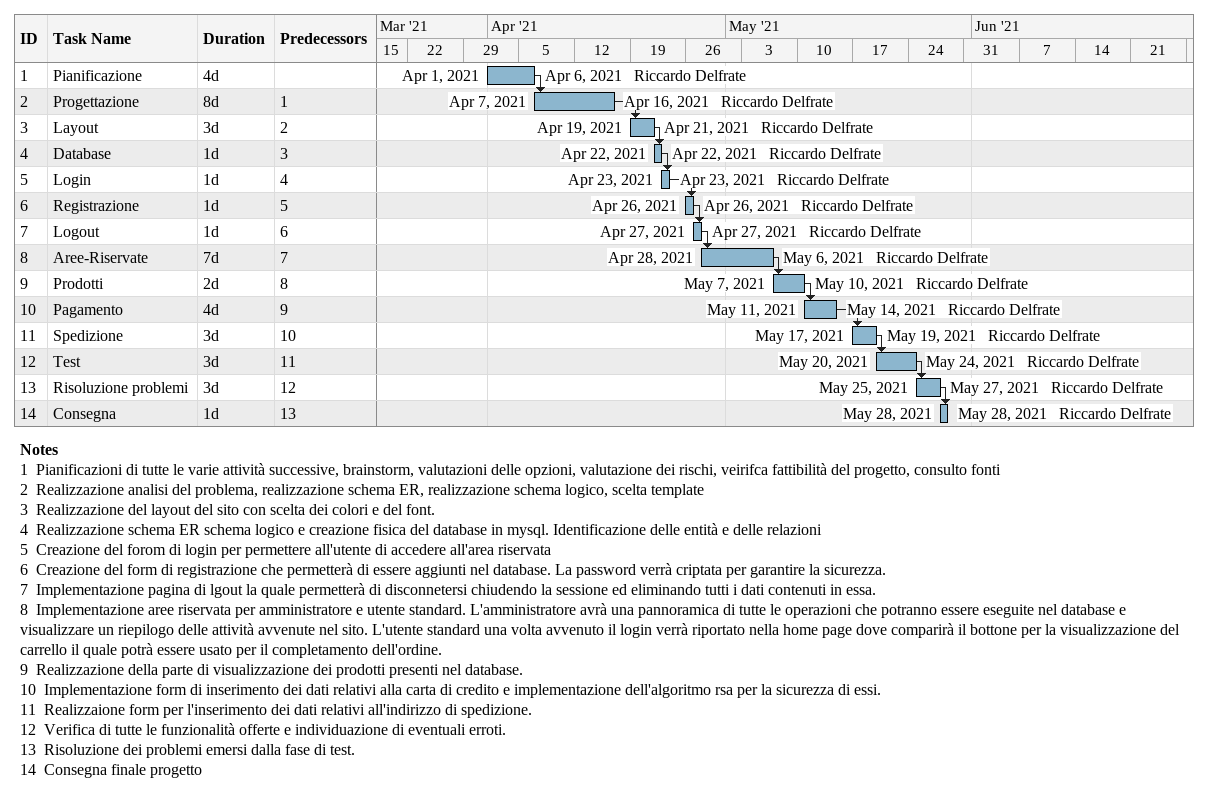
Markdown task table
| ID | Task | Duration | Start | Finish | Predecessors | Resources |
|---|---|---|---|---|---|---|
| 1 | Pianificazione | 4d | 2021-04-01 | 2021-04-06 |  | Riccardo Delfrate |
| 2 | Progettazione | 8d | 2021-04-07 | 2021-04-16 | 1 | Riccardo Delfrate |
| 3 | Layout | 3d | 2021-04-19 | 2021-04-21 | 2 | Riccardo Delfrate |
| 4 | Database | 1d | 2021-04-22 | 2021-04-22 | 3 | Riccardo Delfrate |
| 5 | Login | 1d | 2021-04-23 | 2021-04-23 | 4 | Riccardo Delfrate |
| 6 | Registrazione | 1d | 2021-04-26 | 2021-04-26 | 5 | Riccardo Delfrate |
| 7 | Logout | 1d | 2021-04-27 | 2021-04-27 | 6 | Riccardo Delfrate |
| 8 | Aree-Riservate | 7d | 2021-04-28 | 2021-05-06 | 7 | Riccardo Delfrate |
| 9 | Prodotti | 2d | 2021-05-07 | 2021-05-10 | 8 | Riccardo Delfrate |
| 10 | Pagamento | 4d | 2021-05-11 | 2021-05-14 | 9 | Riccardo Delfrate |
| 11 | Spedizione | 3d | 2021-05-17 | 2021-05-19 | 10 | Riccardo Delfrate |
| 12 | Test | 3d | 2021-05-20 | 2021-05-24 | 11 | Riccardo Delfrate |
| 13 | Risoluzione problemi | 3d | 2021-05-25 | 2021-05-27 | 12 | Riccardo Delfrate |
| 14 | Consegna | 1d | 2021-05-28 | 2021-05-28 | 13 | Riccardo Delfrate |

Notes
- 1: Pianificazioni di tutte le varie attività successive, brainstorm, valutazioni delle opzioni, valutazione dei rischi, veirifca fattibilità del progetto, consulto fonti
- 2: Realizzazione analisi del problema, realizzazione schema ER, realizzazione schema logico, scelta template
- 3: Realizzazione del layout del sito con scelta dei colori e del font.
- 4: Realizzazione schema ER schema logico e creazione fisica del database in mysql. Identificazione delle entità e delle relazioni
- 5: Creazione del forom di login per permettere all'utente di accedere all'area riservata
- 6: Creazione del form di registrazione che permetterà di essere aggiunti nel database. La password verrà criptata per garantire la sicurezza.
- 7: Implementazione pagina di lgout la quale permetterà di disconnetersi chiudendo la sessione ed eliminando tutti i dati contenuti in essa.
- 8: Implementazione aree riservata per amministratore e utente standard. L'amministratore avrà una pannoramica di tutte le operazioni che potranno essere eseguite nel database e visualizzare un riepilogo delle attività avvenute nel sito. L'utente standard una volta avvenuto il login verrà riportato nella home page dove comparirà il bottone per la visualizzazione del carrello il quale potrà essere usato per il completamento dell'ordine.
- 9: Realizzazione della parte di visualizzazione dei prodotti presenti nel database.
- 10: Implementazione form di inserimento dei dati relativi alla carta di credito e implementazione dell'algoritmo rsa per la sicurezza di essi.
- 11: Realizzaione form per l'inserimento dei dati relativi all'indirizzo di spedizione.
- 12: Verifica di tutte le funzionalità offerte e individuazione di eventuali erroti.
- 13: Risoluzione dei problemi emersi dalla fase di test.
- 14: Consegna finale progetto
